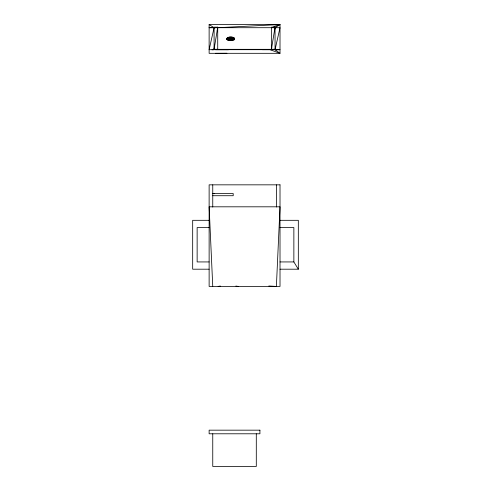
<?xml version="1.0" encoding="UTF-8"?>
<svg xmlns="http://www.w3.org/2000/svg" width="491" height="491" viewBox="0 0 491 491"><rect width="100%" height="100%" fill="white"/><g stroke="black" fill="none" stroke-linecap="round" stroke-linejoin="round"><path stroke-width="0.74" d="M214.346 45.896L214.094 49.689L211.965 49.843M234.066 39.538L234.293 38.102C232.298 36.537 228.702 36.432 226.891 38.316L226.83 38.758C228.395 40.968 232.605 40.851 234.422 38.973L234.293 38.102L234.293 39.409M214.334 48.222L214.094 49.689L214.094 27.165L217.722 27.165L214.094 49.327L215.543 49.689L228.438 49.763M217.237 30.638L217.722 27.705L280.017 24.55L280.017 53.316L209.129 53.316L209.129 24.55L280.017 24.55L275.052 27.705L272.149 27.545M271.787 47.492L271.419 49.689L271.419 27.177L275.052 27.177L275.052 49.824L280.017 49.689L262.384 49.701M274.69 29.908L275.052 27.705M233.348 39.906L233.845 37.709L233.845 40.317M271.419 27.705L280.017 24.55L274.678 24.789M227.769 40.145L227.769 37.537L228.524 40.508L232.353 40.397L232.353 37.138L233.016 39.943M218.127 286.425L220.349 286.026M273.597 27.306L275.052 27.177L271.419 49.339L275.052 49.327L270.811 49.659M209.129 24.55L214.094 27.705L209.129 49.689L269.97 49.689L280.017 53.316L275.052 49.689L280.017 27.705L209.129 27.705L215.543 27.705L214.77 27.649M215.543 49.689L275.052 49.327L214.094 49.327L217.722 49.309M215.543 53.316L226.922 53.273M212.756 195.719L233.2 195.719L233.2 193.546L212.756 193.546L214.272 193.706M209.129 220.312L192.675 220.312L192.675 269.197L209.129 269.197M280.017 220.312L298.325 220.312L298.325 269.197L280.017 269.197M209.129 227.566L197.137 227.566L197.137 261.936L209.129 261.936M280.017 227.566L293.863 227.566L293.863 261.936L298.325 269.197M280.017 261.936L293.863 261.936M216.243 27.631L217.476 27.649M268.81 285.995L276.39 286.425L280.017 206.815L209.129 206.815L212.756 286.425M235.889 286.026L238.11 286.425M232.353 40.397L231.402 36.997L231.402 40.256L230.402 36.966L230.402 40.231L229.42 37.052L229.42 40.317L228.524 37.248L228.524 40.508M227.634 40.078L227.216 37.905L227.216 39.857M227.057 39.74L226.891 38.316L226.891 39.624M276.39 184.837L276.39 207.03M256.296 433.792L256.296 466.45L212.756 466.45L212.756 433.792M233.182 37.377L233.182 39.986M217.722 27.165L217.722 49.689M212.756 184.837L212.756 207.073M280.017 184.837L209.129 184.837L209.129 286.425L280.017 286.425L280.017 184.837M259.923 430.165L209.129 430.165L209.129 433.792L259.923 433.792L259.923 430.165"/></g></svg>
